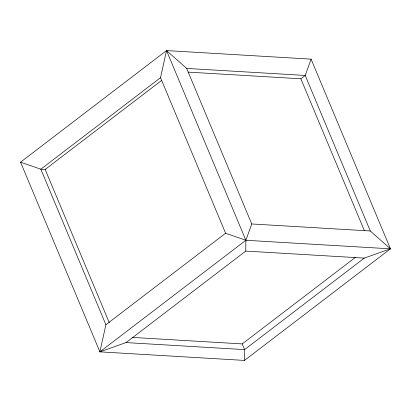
<?xml version="1.0" encoding="UTF-8"?>
<svg xmlns="http://www.w3.org/2000/svg" width="411" height="411" viewBox="0 0 411 411"><rect width="100%" height="100%" fill="white"/><g stroke="black" fill="none" stroke-linecap="round" stroke-linejoin="round"><path stroke-width="0.62" d="M244.478 360.421L390.45 248.83L311.101 59.143L166.522 50.579L20.55 162.17L99.899 351.857L244.478 360.421L244.602 349.607L242.223 343.915L131.998 337.39M20.55 162.17L40.828 169.198L105.894 324.741L99.899 351.857L126.049 342.584L245.742 251.08L245.87 240.271L251.743 223.964L186.676 68.421L166.522 50.579L160.526 77.694L225.593 233.237L245.87 240.271L390.45 248.83L370.296 230.987L305.229 75.444L311.101 59.143M160.526 77.694L40.828 169.198L45.164 169.455L161.806 80.289M188.063 72.11L300.852 78.789L305.229 75.444L186.676 68.421M105.894 324.741L225.593 233.237M99.899 351.857L245.87 240.271L166.522 50.579M242.223 343.915L355.299 257.471M390.45 248.83L364.3 258.103L244.602 349.607L126.049 342.584M251.743 223.964L370.296 230.987M245.742 251.08L364.3 258.103M300.852 78.789L364.434 230.787M45.164 169.455L109.244 322.635"/></g></svg>
